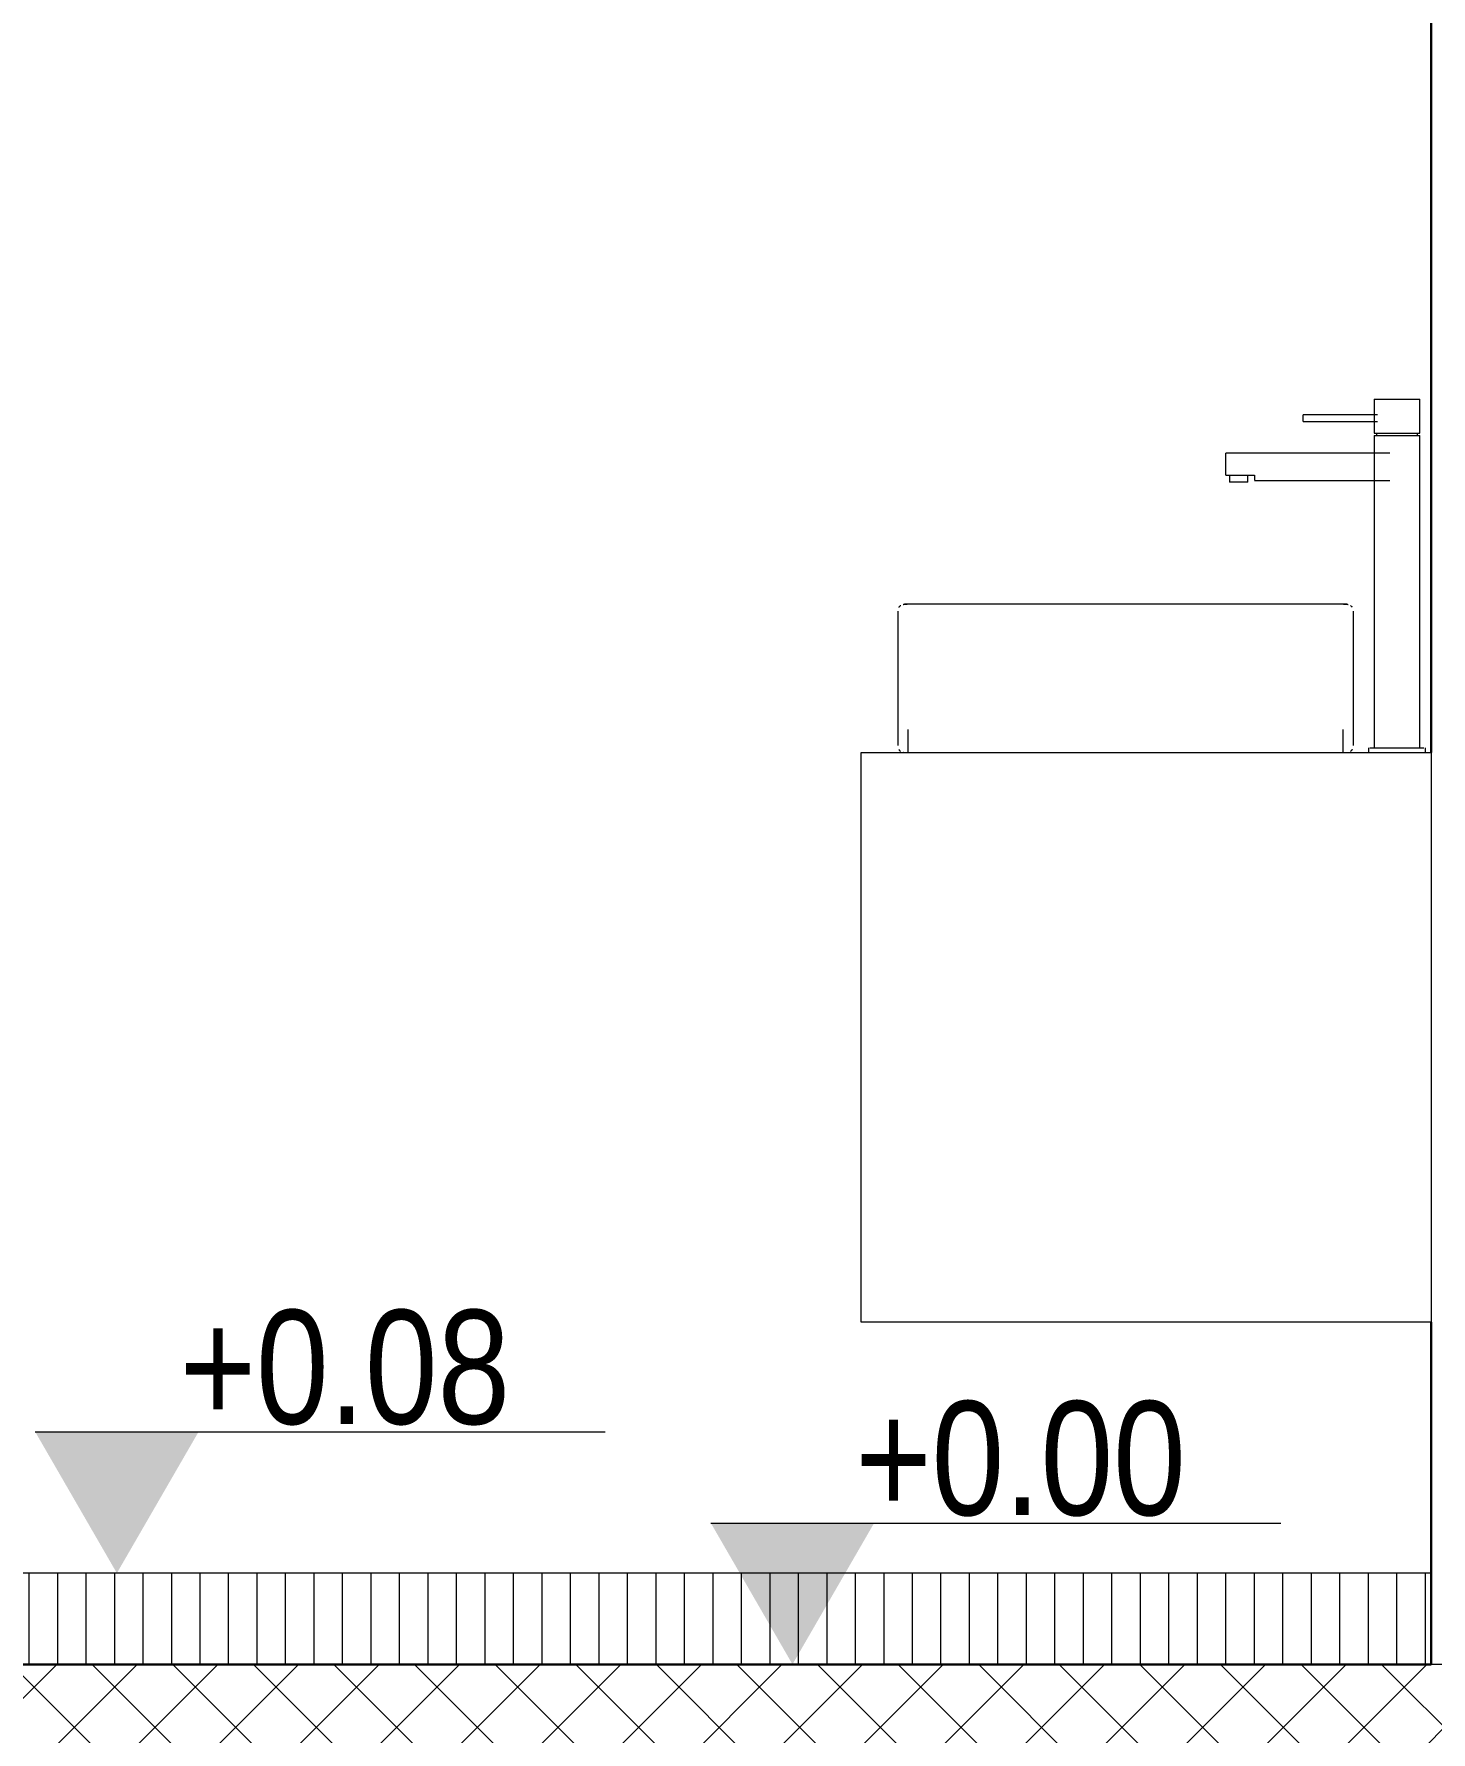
# Model space of a CAD drawing. Header units: centimetres. Extents: x -1882 to 51, y -197 to 807.
# Drawn here: x -588.7 to -466.1, y -5.9 to 143 of the extents above; entities that cross this region are included whole.
import ezdxf

# ---------------------------------------------------------------- set-up
doc = ezdxf.new("R2010")
doc.units = ezdxf.units.CM
doc.linetypes.add('Dash', pattern=[31.75, 15.875, -15.875])
for name, color, linetype, lineweight in [('A-ANNO-NOTE', 7, 'Continuous', 9), ('A-FLOR-FNSH', 7, 'Continuous', 9), ('A-FLOR-LEVL', 7, 'Continuous', 9), ('A-FLOR-MCUT', 7, 'Continuous', 9), ('A-FLOR-PATT', 7, 'Continuous', 9), ('A-WALL', 7, 'Continuous', 9), ('G-ANNO-DIMS', 7, 'Continuous', 9), ('I-FURN', 7, 'Continuous', 9)]:
    doc.layers.add(name, color=color, linetype=linetype, lineweight=lineweight)
doc.styles.add('Arial Narrow', font='ARIALN.TTF', dxfattribs={"height": 10})

# ---------------------------------------------------------------- blocks, each defined once
blk = doc.blocks.new('ШКАФ_баня - ШКАФ_баня-2331758-5-5')
at = {"layer": 'I-FURN', "color": 253, "true_color": 0xaaaaaa}
for p, q in [((-471.14, 111.01), (-471.14, 108.01)), ((-471.14, 111.01), (-469.14, 111.01)), ((-469.14, 111.01), (-467.14, 111.01)), ((-467.14, 108.01), (-467.14, 111.01)), ((-470.85, 109.63), (-477.35, 109.63)), ((-477.35, 109.33), (-477.35, 109.63)), ((-477.35, 109.03), (-477.35, 109.33)), ((-477.35, 109.03), (-470.85, 109.03)), ((-471.14, 108.01), (-469.14, 108.01)), ((-471.14, 107.81), (-471.14, 80.41)), ((-471.14, 107.81), (-469.14, 107.81)), ((-470.94, 108.01), (-470.94, 107.81)), ((-469.14, 108.01), (-467.14, 108.01)), ((-469.14, 107.81), (-467.14, 107.81)), ((-467.34, 107.81), (-467.34, 108.01)), ((-467.14, 80.41), (-467.14, 107.81)), ((-469.76, 106.27), (-484.14, 106.27)), ((-484.14, 105.07), (-484.14, 106.27)), ((-484.14, 104.33), (-484.14, 105.07)), ((-484.14, 104.33), (-481.64, 104.33)), ((-483.82, 104.33), (-483.82, 103.72)), ((-482.22, 103.72), (-482.22, 104.33)), ((-481.64, 104.33), (-481.64, 103.88)), ((-483.02, 103.72), (-483.82, 103.72)), ((-482.22, 103.72), (-483.02, 103.72)), ((-481.64, 103.87), (-469.76, 103.87)), ((-512.94, 92.4), (-512.94, 80.6)), ((-472.94, 80.6), (-472.94, 92.4)), ((-512.04, 82.01), (-512.04, 80.01)), ((-473.84, 80.01), (-473.84, 82.01)), ((-516.14, 80.01), (-466.14, 80.01)), ((-516.14, 30.01), (-516.14, 80.01)), ((-512.44, 80.01), (-512.46, 80.01)), ((-471.64, 80.41), (-471.64, 80.01)), ((-471.52, 80.41), (-469.14, 80.41)), ((-469.14, 80.41), (-466.77, 80.41)), ((-466.64, 80.01), (-466.64, 80.41)), ((-466.14, 80.01), (-466.14, 30.01)), ((-466.14, 30.01), (-516.14, 30.01))]:
    blk.add_line(p, q, dxfattribs=at)
at = {"layer": 'I-FURN', "color": 253, "true_color": 0xaaaaaa, "flags": 128}
for points in [[(-512.84, 92.74), (-512.82, 92.76), (-512.81, 92.78), (-512.79, 92.8), (-512.78, 92.81), (-512.76, 92.83), (-512.74, 92.85), (-512.73, 92.86), (-512.71, 92.88), (-512.69, 92.89), (-512.67, 92.9)], [(-512.45, 92.99), (-512.42, 92.99), (-512.4, 93), (-512.37, 93), (-512.35, 93), (-512.34, 93)], [(-473.54, 93), (-473.56, 93), (-473.61, 93), (-473.68, 93), (-473.79, 93), (-473.93, 93), (-474.1, 93), (-474.3, 93), (-474.53, 93), (-474.79, 93), (-475.07, 93), (-475.39, 93), (-475.74, 93), (-476.11, 93), (-476.51, 93), (-476.93, 93), (-477.38, 93), (-477.86, 93), (-478.36, 93), (-478.88, 93), (-479.43, 93), (-479.99, 93), (-480.58, 93), (-481.19, 93), (-481.82, 93), (-482.46, 93), (-483.12, 93), (-483.8, 93), (-484.49, 93), (-485.2, 93), (-485.91, 93), (-486.64, 93), (-487.38, 93), (-488.13, 93), (-488.88, 93), (-489.65, 93), (-490.41, 93), (-491.18, 93), (-491.96, 93), (-492.73, 93), (-493.51, 93), (-494.28, 93), (-495.06, 93), (-495.83, 93), (-496.59, 93), (-497.35, 93), (-498.1, 93), (-498.85, 93), (-499.58, 93), (-500.3, 93), (-501.02, 93), (-501.72, 93), (-502.4, 93), (-503.07, 93), (-503.72, 93), (-504.36, 93), (-504.98, 93), (-505.58, 93), (-506.16, 93), (-506.71, 93), (-507.25, 93), (-507.76, 93), (-508.25, 93), (-508.71, 93), (-509.15, 93), (-509.57, 93), (-509.95, 93), (-510.31, 93), (-510.64, 93), (-510.95, 93), (-511.22, 93), (-511.47, 93), (-511.68, 93), (-511.87, 93), (-512.02, 93), (-512.15, 93), (-512.24, 93), (-512.31, 93), (-512.34, 93), (-512.34, 93)], [(-512.34, 93), (-512.33, 93), (-512.28, 93), (-512.2, 93), (-512.1, 93)], [(-473.83, 93), (-473.74, 93), (-473.64, 93), (-473.58, 93), (-473.55, 93), (-473.54, 93)], [(-473.54, 93), (-473.52, 93), (-473.5, 93), (-473.47, 93), (-473.45, 92.99), (-473.42, 92.99)], [(-473.2, 92.9), (-473.19, 92.88), (-473.17, 92.87), (-473.15, 92.85), (-473.13, 92.83), (-473.11, 92.82), (-473.1, 92.8), (-473.08, 92.78), (-473.07, 92.76), (-473.05, 92.74)], [(-512.68, 80.1), (-512.7, 80.12), (-512.72, 80.13), (-512.74, 80.15), (-512.76, 80.17), (-512.77, 80.18), (-512.79, 80.2), (-512.81, 80.22), (-512.82, 80.24), (-512.83, 80.26)], [(-473.05, 80.26), (-473.06, 80.24), (-473.08, 80.22), (-473.09, 80.2), (-473.11, 80.19), (-473.13, 80.17), (-473.14, 80.15), (-473.16, 80.14), (-473.18, 80.12), (-473.2, 80.11), (-473.22, 80.1)]]:
    blk.add_lwpolyline(points, dxfattribs=at)
blk = doc.blocks.new('Spot Elevations - ELEVATION_PROJECT-150941-5-5')
at = {"layer": 'A-ANNO-NOTE'}
blk.add_hatch(color=256, dxfattribs=at).paths.add_polyline_path([(-1179.05, 312.39), (-1164.73, 312.39), (-1171.89, 300)])
blk.add_line((-1179.05, 312.39), (-1129.05, 312.39), dxfattribs=at)

msp = doc.modelspace()

# ---------------------------------------------------------------- hatches: boundary and pattern name
at = {"layer": 'A-FLOR-PATT', "true_color": 0x787878}
h = msp.add_hatch(dxfattribs=at)
h.set_pattern_fill('FP1_4', color=8, style=0, pattern_type=2)
h.set_pattern_definition([(270, (-1004.143, 8), (2.5, 2e-16), [])])
h.paths.add_polyline_path([(-684.14, 0), (-466.14, 0), (-466.14, 8), (-662.89, 8), (-662.89, 0.85), (-662.81, 0.85), (-662.81, 0.55), (-667.65, 0.61), (-667.65, 3.6), (-667.39, 3.6), (-667.39, 8), (-684.14, 8)])
h.paths.add_polyline_path([(-263.64, 0), (-249.14, 0), (-249.14, 8), (-454.14, 8), (-454.14, 0), (-270.97, 0)])
at = {"layer": 'A-FLOR-PATT'}
h = msp.add_hatch(dxfattribs=at)
h.set_pattern_fill('FP1_8', color=256, style=0, pattern_type=2)
h.set_pattern_definition([(45, (-1066.009, 333.896), (-3.535534, 3.535534), []), (135, (-1066.009, 333.896), (-3.535534, -3.535534), [])])
h.paths.add_polyline_path([(-674.14, -10), (-224.14, -10), (-224.14, 0), (-697.27, 0), (-697.27, -10), (-684.14, -10)])

# ---------------------------------------------------------------- linework, layer by layer
at = {"layer": 'A-FLOR-FNSH'}
msp.add_line((-466.14, 8), (-662.89, 8), dxfattribs=at)
at = {"layer": 'A-FLOR-FNSH', "lineweight": 30}
for p, q in [((-466.14, 0), (-466.14, 8)), ((-684.14, 0), (-466.14, 0))]:
    msp.add_line(p, q, dxfattribs=at)
at = {"layer": 'A-FLOR-LEVL', "linetype": 'Dash'}
msp.add_line((-1881.56, 0), (-17.46, 0), dxfattribs=at)
at = {"layer": 'A-FLOR-MCUT'}
msp.add_line((-454.14, 0), (-466.14, 0), dxfattribs=at)
at = {"layer": 'A-WALL', "lineweight": 30}
for p, q in [((-466.14, 251), (-466.14, 80.01)), ((-466.14, 30.01), (-466.14, 8))]:
    msp.add_line(p, q, dxfattribs=at)

# ---------------------------------------------------------------- block references
at = {"layer": 'G-ANNO-DIMS'}
for p in [(590.44, -292), (649.72, -300)]:
    msp.add_blockref('Spot Elevations - ELEVATION_PROJECT-150941-5-5', p, dxfattribs=at)
at = {"layer": 'I-FURN', "color": 253, "true_color": 0xaaaaaa}
msp.add_blockref('ШКАФ_баня - ШКАФ_баня-2331758-5-5', (0, 0), dxfattribs=at)

# ---------------------------------------------------------------- texts
at = {"layer": 'G-ANNO-DIMS', "char_height": 10, "width": 34.7536, "attachment_point": 1, "line_spacing_factor": 0.974696, "style": 'Arial Narrow'}
for s, insert in [('+0.08', (-575.93, 31.09)), ('+0.00', (-516.65, 23.09))]:
    msp.add_mtext(s, dxfattribs=dict(at, insert=insert))

doc.saveas('drawing.dxf')
